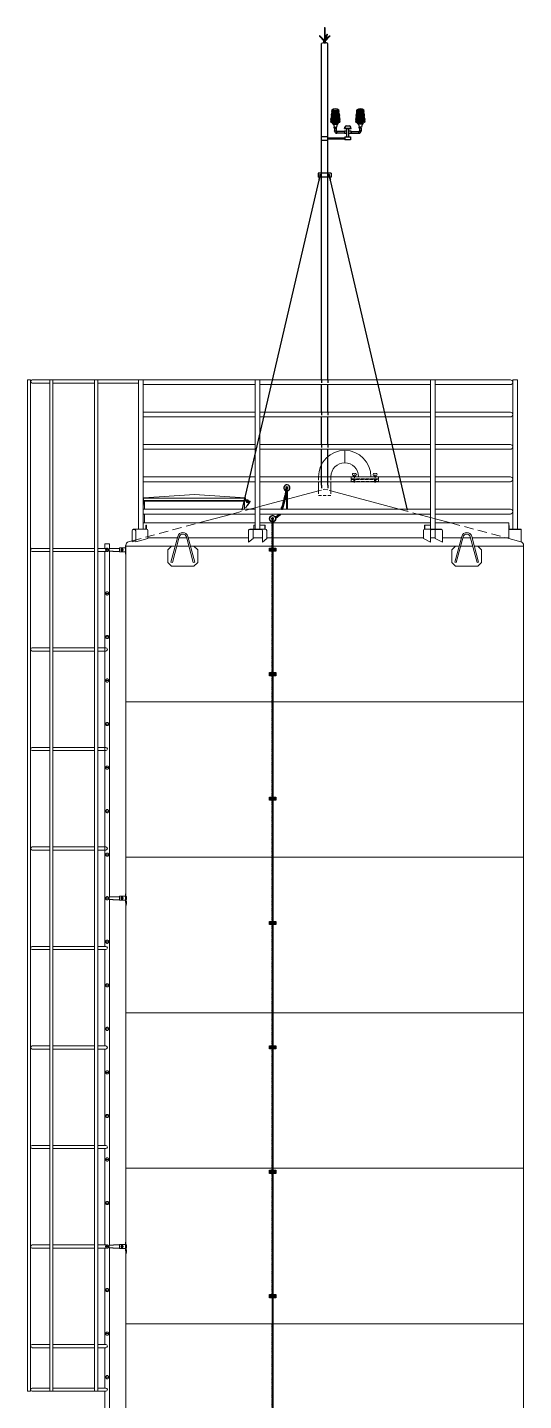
# Model space of a CAD drawing. Header units: millimetres. Extents: x 100 to 940, y 100 to 694.
# Drawn here: x 588.5 to 668.3, y 215.6 to 436.3 of the extents above; entities that cross this region are included whole.
import ezdxf

# ---------------------------------------------------------------- set-up
doc = ezdxf.new("R2010")
doc.units = ezdxf.units.MM
for name, pattern in [('DASHDOT', [25.4, 12.7, -6.35, 0, -6.35]), ('DASHED', [0.75, 0.5, -0.25]), ('HIDDEN', [9.525, 6.35, -3.175])]:
    doc.linetypes.add(name, pattern=pattern)
doc.layers.add('15', color=1, linetype='Continuous')
doc.layers.add('25', color=2, linetype='Continuous')
for name, color, linetype, lineweight in [('EIXO', 10, 'DASHDOT', 5), ('EQUIP', 200, 'Continuous', 15), ('LINPROJ', 10, 'HIDDEN', 13), ('Parafuso', 200, 'Continuous', 13), ('PEÇAS', 150, 'Continuous', 15)]:
    doc.layers.add(name, color=color, linetype=linetype, lineweight=lineweight)
pattern_1 = [(45, (324.697795, -211.97965), (-0.0168379802, 0.0168379802), []), (45, (324.70902, -211.97965), (-0.0168379802, 0.0168379802), [])]

msp = doc.modelspace()

# ---------------------------------------------------------------- hatches: boundary and pattern name
h = msp.add_hatch()
h.set_pattern_fill('ANSI32', color=0, scale=0.0025)
h.set_pattern_definition(pattern_1)
h.paths.add_polyline_path([(630.3, 362.21, 1.067263), (630.08, 362.33), (630.02, 361.52), (629.92, 361.08), (629.82, 360.72), (629.73, 360.35), (629.93, 360.41), (630.03, 360.79), (630.13, 361.25)])
h = msp.add_hatch()
h.set_pattern_fill('ANSI32', color=0, scale=0.0025)
h.set_pattern_definition(pattern_1)
h.paths.add_polyline_path([(629.82, 359.98), (629.92, 360.38), (629.93, 360.41), (629.73, 360.35), (629.7, 360.25), (629.56, 359.61), (629.39, 359.16), (629.29, 358.88), (629.5, 358.88), (629.63, 359.33)])
h = msp.add_hatch(color=2)
h.dxf.hatch_style = 1
h.paths.add_polyline_path([(630.28, 360.59), (630.18, 360.62), (630.18, 358.88), (630.28, 358.88)])
h.paths.add_polyline_path([(630.23, 361.83), (630.18, 361.54), (630.18, 360.62), (630.28, 360.59), (630.28, 361.83)])
h = msp.add_hatch()
h.set_pattern_fill('ANSI32', color=0, scale=0.0025)
h.set_pattern_definition(pattern_1)
h.paths.add_polyline_path([(629.1, 357.96), (629.18, 358.12), (628.9, 358.12), (628.72, 357.84), (628.59, 357.74), (628.44, 357.68), (628.33, 357.66, -0.086687), (628.41, 357.5), (628.7, 357.59)])
h = msp.add_hatch()
h.set_pattern_fill('ANSI32', color=0, scale=0.0025)
h.set_pattern_definition(pattern_1)
h.paths.add_polyline_path([(627.99, 357.36), (628, 357.39), (628.01, 357.4), (628.06, 357.43, 0.157823), (628, 357.49), (627.93, 357.45), (627.88, 357.41), (627.87, 357.39), (627.87, 357.36), (627.87, 356.86, 0.059106), (627.99, 356.86)])
h = msp.add_hatch()
h.set_pattern_fill('ANSI32', color=0, scale=0.0025)
h.set_pattern_definition(pattern_1)
h.paths.add_polyline_path([(627.99, 356.86, -0.058929), (627.87, 356.86), (627.87, 354.28), (627.99, 354.28)])
h = msp.add_hatch()
h.set_pattern_fill('ANSI32', color=0, scale=0.0025)
h.set_pattern_definition(pattern_1)
h.paths.add_polyline_path([(627.87, 354.28), (627.87, 352.95), (627.99, 352.95), (627.99, 354.28)])
h = msp.add_hatch()
h.set_pattern_fill('ANSI32', color=0, scale=0.0025)
h.set_pattern_definition(pattern_1)
h.paths.add_polyline_path([(627.99, 352.95), (627.87, 352.95), (627.87, 352.62), (627.99, 352.62)])
h = msp.add_hatch()
h.set_pattern_fill('ANSI32', color=0, scale=0.0025)
h.set_pattern_definition(pattern_1)
h.paths.add_polyline_path([(627.99, 352.12), (627.87, 352.12), (627.87, 332.62), (627.99, 332.62)])
h = msp.add_hatch()
h.set_pattern_fill('ANSI32', color=0, scale=0.0025)
h.set_pattern_definition(pattern_1)
h.paths.add_polyline_path([(627.99, 332.12), (627.87, 332.12), (627.87, 327.95), (627.99, 327.95)])
h = msp.add_hatch()
h.set_pattern_fill('ANSI32', color=0, scale=0.0025)
h.set_pattern_definition(pattern_1)
h.paths.add_polyline_path([(627.99, 327.95), (627.87, 327.95), (627.87, 312.62), (627.99, 312.62)])
h = msp.add_hatch()
h.set_pattern_fill('ANSI32', color=0, scale=0.0025)
h.set_pattern_definition(pattern_1)
h.paths.add_polyline_path([(627.99, 312.12), (627.87, 312.12), (627.87, 302.95), (627.99, 302.95)])
h.paths.add_polyline_path([(627.99, 302.95), (627.87, 302.95), (627.87, 292.62), (627.99, 292.62)])
h = msp.add_hatch()
h.set_pattern_fill('ANSI32', color=0, scale=0.0025)
h.set_pattern_definition(pattern_1)
h.paths.add_polyline_path([(627.99, 292.12), (627.87, 292.12), (627.87, 277.95), (627.99, 277.95)])
h = msp.add_hatch()
h.set_pattern_fill('ANSI32', color=0, scale=0.0025)
h.set_pattern_definition(pattern_1)
h.paths.add_polyline_path([(627.99, 277.95), (627.87, 277.95), (627.87, 272.62), (627.99, 272.62)])
h = msp.add_hatch()
h.set_pattern_fill('ANSI32', color=0, scale=0.0025)
h.set_pattern_definition(pattern_1)
h.paths.add_polyline_path([(627.99, 272.12), (627.87, 272.12), (627.87, 252.95), (627.99, 252.95)])
h = msp.add_hatch()
h.set_pattern_fill('ANSI32', color=0, scale=0.0025)
h.set_pattern_definition(pattern_1)
h.paths.add_polyline_path([(627.99, 252.95), (627.87, 252.95), (627.87, 252.62), (627.99, 252.62)])
h = msp.add_hatch()
h.set_pattern_fill('ANSI32', color=0, scale=0.0025)
h.set_pattern_definition(pattern_1)
h.paths.add_polyline_path([(627.99, 252.12), (627.87, 252.12), (627.87, 232.62), (627.99, 232.62)])
h = msp.add_hatch()
h.set_pattern_fill('ANSI32', color=0, scale=0.0025)
h.set_pattern_definition(pattern_1)
h.paths.add_polyline_path([(627.99, 227.95), (627.87, 227.95), (627.87, 212.62), (627.99, 212.62)])

# ---------------------------------------------------------------- linework, layer by layer
at = {"color": 2}
for p, q in [((635.81, 379.69), (635.81, 433.75)), ((636.83, 379.69), (636.83, 433.75)), ((635.29, 412.94), (635.29, 412.29)), ((636.83, 412.94), (636.83, 413.04)), ((637.34, 412.94), (637.34, 412.29)), ((623.06, 358.76), (635.59, 412.51)), ((635.81, 374.48), (635.81, 378.92)), ((636.83, 374.48), (636.83, 378.92)), ((635.81, 369.28), (635.81, 373.72)), ((636.83, 369.28), (636.83, 373.72)), ((635.81, 362.75), (635.81, 368.52)), ((636.83, 362.75), (636.83, 368.52)), ((630.08, 362.33), (630.02, 361.52)), ((630.3, 362.21), (630.13, 361.25)), ((629.7, 360.25), (629.56, 359.61)), ((629.82, 359.98), (629.63, 359.33)), ((629.82, 360.72), (629.7, 360.25)), ((629.92, 361.08), (629.82, 360.72)), ((629.92, 360.38), (629.82, 359.98)), ((630.02, 361.52), (629.92, 361.08)), ((630.03, 360.79), (629.92, 360.38)), ((630.13, 361.25), (630.03, 360.79)), ((630.18, 361.54), (630.18, 358.88)), ((630.23, 361.83), (630.28, 361.83)), ((630.28, 361.83), (630.28, 358.88)), ((628.44, 357.68), (628.33, 357.66)), ((628.59, 357.74), (628.44, 357.68)), ((628.72, 357.84), (628.59, 357.74)), ((629.1, 357.96), (628.7, 357.59)), ((628.9, 358.12), (628.72, 357.84)), ((629.18, 358.12), (629.1, 357.96)), ((629.39, 359.16), (629.29, 358.88)), ((629.56, 359.61), (629.39, 359.16)), ((629.63, 359.33), (629.5, 358.88)), ((627.87, 357.39), (627.88, 357.41)), ((627.87, 357.36), (627.87, 357.39)), ((627.87, 357.36), (627.87, 352.62)), ((627.88, 357.41), (627.93, 357.45)), ((627.93, 357.45), (628, 357.49)), ((627.94, 356.86), (627.99, 356.86)), ((627.99, 357.36), (628, 357.39)), ((627.99, 357.36), (627.99, 352.62)), ((627.99, 356.86), (627.99, 353.61)), ((628, 357.39), (628.01, 357.4)), ((628.01, 357.4), (628.06, 357.43)), ((628.7, 357.59), (628.41, 357.5)), ((627.94, 352.42), (627.44, 352.42)), ((627.44, 352.42), (628.44, 352.42)), ((627.94, 352.32), (627.44, 352.32)), ((627.44, 352.32), (628.44, 352.32)), ((627.87, 352.12), (627.87, 332.62)), ((627.99, 352.12), (627.99, 332.62)), ((627.94, 332.42), (627.44, 332.42)), ((627.44, 332.42), (628.44, 332.42)), ((627.94, 332.32), (627.44, 332.32)), ((627.44, 332.32), (628.44, 332.32)), ((627.87, 332.12), (627.87, 312.62)), ((627.99, 332.12), (627.99, 312.62)), ((627.94, 312.42), (627.44, 312.42)), ((627.44, 312.42), (628.44, 312.42)), ((627.94, 312.32), (627.44, 312.32)), ((627.44, 312.32), (628.44, 312.32)), ((627.87, 312.12), (627.87, 292.62)), ((627.99, 312.12), (627.99, 292.62)), ((627.94, 292.42), (627.44, 292.42)), ((627.44, 292.42), (628.44, 292.42)), ((627.94, 292.32), (627.44, 292.32)), ((627.44, 292.32), (628.44, 292.32)), ((627.87, 292.12), (627.87, 272.62)), ((627.99, 292.12), (627.99, 272.62)), ((627.94, 272.42), (627.44, 272.42)), ((627.44, 272.42), (628.44, 272.42)), ((627.94, 272.32), (627.44, 272.32)), ((627.44, 272.32), (628.44, 272.32)), ((627.87, 272.12), (627.87, 252.62)), ((627.99, 272.12), (627.99, 252.62)), ((627.94, 252.42), (627.44, 252.42)), ((627.44, 252.42), (628.44, 252.42)), ((627.94, 252.32), (627.44, 252.32)), ((627.44, 252.32), (628.44, 252.32)), ((627.87, 252.12), (627.87, 232.62)), ((627.99, 252.12), (627.99, 232.62)), ((627.94, 232.42), (627.44, 232.42)), ((627.44, 232.42), (628.44, 232.42)), ((627.94, 232.32), (627.44, 232.32)), ((627.44, 232.32), (628.44, 232.32)), ((627.87, 232.12), (627.87, 212.62)), ((627.99, 232.12), (627.99, 212.62))]:
    msp.add_line(p, q, dxfattribs=at)
at = {"color": 2, "ltscale": 0.05}
for p, q in [((635.81, 412.94), (635.29, 412.94)), ((636.83, 412.94), (635.81, 412.94)), ((637.34, 412.94), (636.83, 412.94)), ((635.81, 412.29), (635.29, 412.29)), ((636.83, 412.29), (635.81, 412.29)), ((637.34, 412.29), (636.83, 412.29))]:
    msp.add_line(p, q, dxfattribs=at)
at = {"color": 1}
for p, q in [((635.59, 412.72), (635.53, 412.65)), ((635.53, 412.57), (635.53, 412.65)), ((635.53, 412.57), (635.59, 412.51)), ((635.59, 412.72), (635.68, 412.72)), ((635.59, 412.51), (635.68, 412.51)), ((635.68, 412.72), (635.74, 412.65)), ((635.74, 412.57), (635.68, 412.51)), ((635.74, 412.57), (635.74, 412.65)), ((636.96, 412.72), (636.9, 412.65)), ((636.9, 412.57), (636.9, 412.65)), ((636.9, 412.57), (636.96, 412.51)), ((636.96, 412.72), (637.04, 412.72)), ((636.96, 412.51), (637.04, 412.51)), ((637.04, 412.72), (637.1, 412.65)), ((637.1, 412.57), (637.04, 412.51)), ((637.1, 412.57), (637.1, 412.65)), ((627.44, 352.53), (628.44, 352.53)), ((627.44, 352.42), (628.44, 352.42)), ((627.44, 352.32), (628.44, 352.32)), ((627.44, 352.22), (628.44, 352.22)), ((627.44, 332.53), (628.44, 332.53)), ((627.44, 332.42), (628.44, 332.42)), ((627.44, 332.32), (628.44, 332.32)), ((627.44, 332.22), (628.44, 332.22)), ((627.44, 312.53), (628.44, 312.53)), ((627.44, 312.42), (628.44, 312.42)), ((627.44, 312.32), (628.44, 312.32)), ((627.44, 312.22), (628.44, 312.22)), ((627.44, 292.53), (628.44, 292.53)), ((627.44, 292.42), (628.44, 292.42)), ((627.44, 292.32), (628.44, 292.32)), ((627.44, 292.22), (628.44, 292.22)), ((627.44, 272.53), (628.44, 272.53)), ((627.44, 272.42), (628.44, 272.42)), ((627.44, 272.32), (628.44, 272.32)), ((627.44, 272.22), (628.44, 272.22)), ((627.44, 252.53), (628.44, 252.53)), ((627.44, 252.42), (628.44, 252.42)), ((627.44, 252.32), (628.44, 252.32)), ((627.44, 252.22), (628.44, 252.22)), ((627.44, 232.53), (628.44, 232.53)), ((627.44, 232.42), (628.44, 232.42)), ((627.44, 232.32), (628.44, 232.32)), ((627.44, 232.22), (628.44, 232.22))]:
    msp.add_line(p, q, dxfattribs=at)
at = {"color": 1, "linetype": 'DASHED'}
for p, q in [((635.81, 379.7), (635.81, 378.94)), ((636.83, 379.7), (636.83, 378.94)), ((635.81, 374.5), (635.81, 373.74)), ((636.83, 374.5), (636.83, 373.74)), ((635.81, 369.3), (635.81, 368.54)), ((636.83, 369.3), (636.83, 368.54)), ((635.81, 362.75), (635.81, 361.99)), ((636.83, 362.75), (636.83, 361.99))]:
    msp.add_line(p, q, dxfattribs=at)
at = {"color": 2}
for points in [[(627.44, 352.12), (627.44, 352.62), (628.44, 352.62), (628.44, 352.12)], [(627.44, 332.12), (627.44, 332.62), (628.44, 332.62), (628.44, 332.12)], [(627.44, 312.12), (627.44, 312.62), (628.44, 312.62), (628.44, 312.12)], [(627.44, 292.12), (627.44, 292.62), (628.44, 292.62), (628.44, 292.12)], [(627.44, 272.12), (627.44, 272.62), (628.44, 272.62), (628.44, 272.12)], [(627.44, 252.12), (627.44, 252.62), (628.44, 252.62), (628.44, 252.12)], [(627.44, 232.12), (627.44, 232.62), (628.44, 232.62), (628.44, 232.12)]]:
    msp.add_lwpolyline(points, close=True, dxfattribs=at)
at = {"color": 1}
msp.add_circle((635.63, 412.61), 0.0418, dxfattribs=at)
at = {"color": 2}
msp.add_circle((627.93, 357.36), 0.5, dxfattribs=at)
for centre, radius, start, end in [((636.32, 432.78), 1.1, 62.2844, 117.7156), ((630.23, 362.33), 0.5, 276.7248, 248.3208), ((630.23, 362.33), 0.15, 292.9752, 180), ((630.19, 362.27), 0.128, 327.7775, 155.2318), ((627.93, 357.36), 0.5, 276.7248, 248.3208), ((627.93, 357.36), 0.15, 292.9752, 180), ((627.93, 357.36), 0.15, 293.1205, 246.8795)]:
    msp.add_arc(centre, radius, start, end, dxfattribs=at)
at = {"layer": '15'}
for p, q in [((636.19, 433.9), (636.44, 433.9)), ((636.19, 433.89), (636.2, 433.9)), ((636.19, 433.9), (636.2, 433.9)), ((636.19, 433.89), (636.2, 433.88)), ((636.19, 433.87), (636.2, 433.88)), ((636.2, 433.9), (636.43, 433.9)), ((636.2, 433.88), (636.43, 433.88)), ((636.44, 433.9), (636.43, 433.9)), ((636.44, 433.89), (636.43, 433.9)), ((636.44, 433.89), (636.43, 433.88)), ((636.44, 433.87), (636.43, 433.88)), ((638.73, 422.08), (637.34, 422.08)), ((638.73, 421.87), (637.34, 421.87)), ((637.38, 421.76), (638.69, 421.76)), ((638.65, 422.74), (637.41, 422.74)), ((638.65, 422.52), (637.41, 422.52)), ((637.45, 422.41), (638.62, 422.41)), ((637.45, 422.19), (638.62, 422.19)), ((637.45, 421.98), (638.62, 421.98)), ((637.52, 423.07), (638.54, 423.07)), ((637.52, 422.85), (638.54, 422.85)), ((637.52, 422.63), (638.54, 422.63)), ((641.35, 422.09), (642.73, 422.09)), ((641.35, 421.87), (642.73, 421.87)), ((642.7, 421.76), (641.38, 421.76)), ((641.42, 422.74), (642.66, 422.74)), ((641.42, 422.52), (642.66, 422.52)), ((642.62, 422.42), (641.45, 422.41)), ((642.62, 422.2), (641.45, 422.2)), ((642.62, 421.98), (641.45, 421.98)), ((642.55, 423.07), (641.53, 423.07)), ((642.55, 422.85), (641.53, 422.85)), ((642.55, 422.63), (641.53, 422.63)), ((638.8, 421.43), (637.27, 421.43)), ((638.8, 421.21), (637.27, 421.21)), ((637.38, 421.54), (638.69, 421.54)), ((637.38, 421.32), (638.69, 421.32)), ((641.27, 421.43), (642.8, 421.43)), ((641.27, 421.21), (642.8, 421.21)), ((642.7, 421.54), (641.38, 421.54)), ((642.7, 421.32), (641.38, 421.32))]:
    msp.add_line(p, q, dxfattribs=at)
at = {"layer": '15', "color": 1}
for p, q in [((635.81, 418.8), (636.83, 418.8)), ((635.81, 418.23), (636.83, 418.23)), ((636.83, 418.58), (639.57, 418.59)), ((636.83, 418.42), (639.57, 418.42)), ((639.57, 418.75), (639.73, 418.75)), ((639.74, 418.26), (639.57, 418.26)), ((639.71, 418.75), (640.01, 418.75)), ((640.01, 418.26), (639.71, 418.26)), ((639.78, 418.75), (640.1, 418.75)), ((640.01, 418.75), (640.34, 418.75)), ((640.34, 418.26), (640.01, 418.26)), ((640.34, 418.75), (640.47, 418.75)), ((640.47, 418.26), (640.34, 418.26))]:
    msp.add_line(p, q, dxfattribs=at)
at = {"layer": '15'}
for centre, radius, start, end in [((637.38, 421.65), 0.109, 90.017, 270.017), ((637.45, 422.3), 0.109, 90.017, 270.017), ((637.45, 422.08), 0.109, 90.017, 270.017), ((637.45, 421.87), 0.109, 90.017, 270.017), ((637.52, 422.96), 0.109, 90.017, 270.017), ((637.52, 422.74), 0.109, 90.017, 270.017), ((637.52, 422.52), 0.109, 90.017, 270.017), ((638.03, 422.34), 0.908, 50.2806, 129.3565), ((638.54, 422.96), 0.109, 270.017, 90.017), ((638.54, 422.74), 0.109, 270.017, 90.017), ((638.54, 422.52), 0.109, 270.017, 90.017), ((638.62, 422.3), 0.109, 270.017, 90.017), ((638.62, 422.08), 0.109, 270.017, 90.017), ((638.62, 421.87), 0.109, 270.017, 90.017), ((638.69, 421.65), 0.109, 270.017, 90.017), ((641.38, 421.65), 0.109, 90.017, 270.017), ((641.45, 422.31), 0.109, 90.017, 270.017), ((641.45, 422.09), 0.109, 90.017, 270.017), ((641.45, 421.87), 0.109, 90.017, 270.017), ((641.53, 422.96), 0.109, 90.017, 270.017), ((641.53, 422.74), 0.109, 90.017, 270.017), ((641.53, 422.52), 0.109, 90.017, 270.017), ((642.04, 422.35), 0.909, 50.6776, 129.7534), ((642.55, 422.96), 0.109, 270.017, 90.017), ((642.55, 422.74), 0.109, 270.017, 90.017), ((642.55, 422.52), 0.109, 270.017, 90.017), ((642.62, 422.31), 0.109, 270.017, 90.017), ((642.62, 422.09), 0.109, 270.017, 90.017), ((642.62, 421.87), 0.109, 270.017, 90.017), ((642.7, 421.65), 0.109, 270.017, 90.017), ((637.38, 421.43), 0.109, 90.017, 270.017), ((637.38, 421.21), 0.109, 90.017, 270.017), ((638.69, 421.43), 0.109, 270.017, 90.017), ((638.69, 421.21), 0.109, 270.017, 90.017), ((641.38, 421.43), 0.109, 90.017, 270.017), ((641.38, 421.21), 0.109, 90.017, 270.017), ((642.7, 421.43), 0.109, 270.017, 90.017), ((642.7, 421.21), 0.109, 270.017, 90.017)]:
    msp.add_arc(centre, radius, start, end, dxfattribs=at)
at = {"layer": '25'}
for p, q in [((635.47, 434.93), (636.2, 434.2)), ((636.26, 434.26), (635.53, 434.99)), ((636.28, 436.29), (636.28, 434.47)), ((636.36, 436.29), (636.36, 434.47)), ((636.38, 434.26), (637.11, 434.99)), ((636.4, 434.4), (636.65, 435.23)), ((637.17, 434.93), (636.44, 434.2)), ((636.74, 435.21), (636.49, 434.37)), ((636.2, 434.2), (636.18, 434.17)), ((636.18, 433.93), (636.18, 434.17)), ((636.18, 433.93), (636.19, 433.9)), ((636.23, 434.47), (636.4, 434.47)), ((636.23, 434.29), (636.23, 434.47)), ((636.23, 434.29), (636.4, 434.29)), ((636.32, 434.12), (636.26, 434.09)), ((636.26, 434.09), (636.26, 434.03)), ((636.26, 434.03), (636.32, 434)), ((636.37, 434.09), (636.32, 434.12)), ((636.32, 434), (636.37, 434.03)), ((636.37, 434.03), (636.37, 434.09)), ((636.4, 434.29), (636.4, 434.47)), ((636.44, 434.2), (636.45, 434.17)), ((636.45, 433.93), (636.44, 433.9)), ((636.45, 433.93), (636.45, 434.17)), ((637.31, 421.1), (638.76, 421.1)), ((637.53, 421), (637.63, 421.1)), ((637.63, 420.8), (637.53, 421)), ((637.53, 421), (638.54, 421)), ((637.63, 420.8), (638.44, 420.8)), ((637.73, 420.8), (637.84, 420.3)), ((637.84, 420.3), (638.23, 420.3)), ((637.86, 420.13), (637.86, 420.3)), ((637.86, 420.13), (638.21, 420.13)), ((637.86, 419.73), (638.21, 419.73)), ((637.86, 419.73), (637.86, 419.69)), ((638.21, 419.69), (637.86, 419.69)), ((637.9, 420.13), (637.9, 419.73)), ((637.9, 419.69), (637.9, 419.67)), ((638.17, 420.13), (638.17, 419.73)), ((638.17, 419.67), (638.17, 419.69)), ((638.21, 420.13), (638.21, 420.3)), ((638.21, 419.73), (638.21, 419.69)), ((638.34, 420.8), (638.23, 420.3)), ((638.23, 419.61), (638.25, 419.61)), ((638.29, 419.65), (638.25, 419.65)), ((638.25, 419.31), (638.25, 419.65)), ((638.29, 419.65), (638.29, 419.31)), ((639.49, 419.61), (638.29, 419.61)), ((638.54, 421), (638.44, 421.1)), ((638.44, 420.8), (638.54, 421)), ((639.49, 419.65), (639.49, 419.31)), ((639.53, 419.65), (639.49, 419.65)), ((639.53, 420.08), (639.53, 420.14)), ((639.53, 420.14), (640.56, 420.14)), ((639.53, 420.08), (640.56, 420.08)), ((639.88, 419.69), (639.53, 419.69)), ((639.53, 419.69), (639.53, 419.27)), ((639.58, 420.14), (639.58, 420.32)), ((639.78, 420.52), (640.3, 420.52)), ((639.88, 418.75), (639.88, 420.08)), ((640.2, 418.75), (640.2, 420.08)), ((640.54, 419.69), (640.2, 419.69)), ((640.5, 420.14), (640.5, 420.32)), ((640.54, 419.69), (640.54, 419.27)), ((640.58, 419.65), (640.54, 419.65)), ((640.56, 420.08), (640.56, 420.14)), ((640.58, 419.65), (640.58, 419.31)), ((640.58, 419.61), (641.79, 419.61)), ((642.77, 421.1), (641.31, 421.1)), ((641.54, 421), (641.64, 421.1)), ((642.54, 421), (641.54, 421)), ((641.64, 420.8), (641.54, 421)), ((642.44, 420.8), (641.64, 420.8)), ((641.74, 420.8), (641.85, 420.3)), ((641.79, 419.65), (641.79, 419.31)), ((641.79, 419.65), (641.83, 419.65)), ((641.83, 419.31), (641.83, 419.65)), ((641.85, 419.61), (641.83, 419.61)), ((642.23, 420.3), (641.85, 420.3)), ((641.87, 420.14), (641.87, 420.3)), ((642.21, 420.14), (641.87, 420.14)), ((641.87, 419.73), (641.87, 419.69)), ((642.21, 419.73), (641.87, 419.73)), ((641.87, 419.69), (642.21, 419.69)), ((641.91, 420.14), (641.91, 419.73)), ((641.91, 419.67), (641.91, 419.69)), ((642.17, 420.14), (642.17, 419.73)), ((642.17, 419.69), (642.17, 419.67)), ((642.21, 420.14), (642.21, 420.3)), ((642.21, 419.73), (642.21, 419.69)), ((642.34, 420.8), (642.23, 420.3)), ((642.54, 421), (642.44, 421.1)), ((642.44, 420.8), (642.54, 421)), ((636.83, 418.23), (636.83, 418.8)), ((638.23, 419.35), (638.25, 419.35)), ((638.29, 419.31), (638.25, 419.31)), ((639.49, 419.35), (638.29, 419.35)), ((639.53, 419.31), (639.49, 419.31)), ((639.88, 419.27), (639.53, 419.27)), ((639.57, 418.75), (639.57, 418.26)), ((640.54, 419.27), (640.2, 419.27)), ((640.47, 418.75), (640.47, 418.26)), ((640.58, 419.31), (640.54, 419.31)), ((640.58, 419.35), (641.79, 419.35)), ((641.79, 419.31), (641.83, 419.31)), ((641.85, 419.35), (641.83, 419.35)), ((635.36, 411.87), (635.54, 411.92)), ((635.42, 411.75), (635.36, 411.87)), ((635.41, 412.09), (635.59, 412.16)), ((635.54, 411.92), (635.41, 412.09)), ((635.47, 412.33), (635.65, 412.4)), ((635.59, 412.16), (635.47, 412.33)), ((635.65, 412.4), (635.59, 412.51)), ((636.99, 412.4), (637.05, 412.52)), ((637.17, 412.34), (636.99, 412.4)), ((637.04, 412.51), (649.57, 358.75)), ((637.05, 412.16), (637.17, 412.34)), ((637.23, 412.09), (637.05, 412.16)), ((637.1, 411.93), (637.23, 412.09)), ((637.28, 411.88), (637.1, 411.93)), ((637.22, 411.75), (637.28, 411.88))]:
    msp.add_line(p, q, dxfattribs=at)
for points in [[(635.47, 434.93), (635.53, 434.99), (635.46, 434.99)], [(636.36, 436.29), (636.28, 436.29), (636.32, 436.34)], [(636.74, 435.21), (636.65, 435.23), (636.71, 435.27)], [(637.17, 434.93), (637.11, 434.99), (637.17, 434.99)]]:
    msp.add_lwpolyline(points, close=True, dxfattribs=at)
for centre, radius, start, end in [((636.32, 433.94), 0.266, 59.0977, 120.9023), ((636.2, 433.94), 0.021, 192.6347, 251.9765), ((636.29, 434.2), 0.294, 251.9765, 266.4875), ((636.21, 434.25), 0.0509, 255.3025, 14.6804), ((636.42, 434.25), 0.0509, 165.3196, 284.6975), ((636.35, 434.2), 0.294, 273.5125, 288.0235), ((636.43, 433.94), 0.021, 288.0235, 347.3653), ((638.23, 419.67), 0.322, 180.017, 270.017), ((638.23, 419.67), 0.0604, 180.017, 270.017), ((639.78, 420.32), 0.201, 90.017, 180.017), ((640.3, 420.32), 0.201, 0.017, 90.017), ((641.85, 419.67), 0.0604, 270.017, 0.017), ((641.85, 419.67), 0.322, 270.017, 0.017)]:
    msp.add_arc(centre, radius, start, end, dxfattribs=at)
at = {"layer": 'EIXO', "linetype": 'DASHED'}
for p, q in [((641.1, 363.18), (641.1, 364.29)), ((644.42, 363.18), (644.42, 364.29))]:
    msp.add_line(p, q, dxfattribs=at)
at = {"layer": 'EIXO', "ltscale": 4}
for p, q in [((600.99, 352.35), (601.65, 352.35)), ((600.99, 345.35), (601.65, 345.35)), ((600.99, 338.35), (601.65, 338.35)), ((600.99, 331.35), (601.65, 331.35)), ((600.99, 324.35), (601.65, 324.35)), ((600.99, 317.35), (601.65, 317.35)), ((600.99, 310.35), (601.65, 310.35)), ((600.99, 303.35), (601.65, 303.35)), ((600.99, 296.35), (601.65, 296.35)), ((600.99, 289.35), (601.65, 289.35)), ((600.99, 282.35), (601.65, 282.35)), ((600.99, 275.35), (601.65, 275.35)), ((600.99, 268.35), (601.65, 268.35)), ((600.99, 261.35), (601.65, 261.35)), ((600.99, 254.35), (601.65, 254.35)), ((600.99, 247.35), (601.65, 247.35)), ((600.99, 240.35), (601.65, 240.35)), ((600.99, 233.35), (601.65, 233.35)), ((600.99, 226.35), (601.65, 226.35)), ((600.99, 219.35), (601.65, 219.35))]:
    msp.add_line(p, q, dxfattribs=at)
at = {"layer": 'EQUIP'}
for p, q in [((588.48, 379.69), (588.48, 352.35)), ((588.48, 379.69), (588.99, 379.69)), ((588.99, 379.69), (588.99, 352.35)), ((589.24, 379.69), (606.36, 379.69)), ((589.24, 379.18), (592.09, 379.18)), ((592.09, 379.69), (592.09, 352.35)), ((592.59, 379.69), (592.59, 352.35)), ((592.59, 379.18), (599.29, 379.18)), ((599.29, 379.69), (599.29, 352.35)), ((599.8, 379.69), (599.8, 352.35)), ((599.8, 379.18), (606.36, 379.18)), ((606.36, 379.69), (606.36, 355.71)), ((666.19, 379.69), (606.36, 379.69)), ((607.12, 379.68), (607.12, 355.71)), ((625.13, 378.92), (607.12, 378.92)), ((625.13, 379.68), (625.13, 355.71)), ((625.89, 379.68), (625.89, 355.71)), ((653.36, 378.92), (625.89, 378.92)), ((653.36, 379.68), (653.36, 355.71)), ((654.12, 379.68), (654.12, 355.71)), ((666.19, 378.92), (654.12, 378.92)), ((666.19, 378.92), (661.69, 378.92)), ((666.57, 355.69), (666.57, 379.68)), ((666.57, 379.68), (667.33, 379.68)), ((667.33, 355.69), (667.33, 379.68)), ((625.13, 374.48), (607.12, 374.48)), ((625.13, 373.72), (607.12, 373.72)), ((653.36, 374.48), (625.89, 374.48)), ((653.36, 373.72), (625.89, 373.72)), ((666.19, 374.49), (654.12, 374.49)), ((666.19, 373.72), (654.12, 373.72)), ((666.19, 374.49), (661.69, 374.49)), ((666.19, 373.72), (661.69, 373.72)), ((625.13, 369.28), (607.12, 369.28)), ((653.36, 369.28), (625.89, 369.28)), ((666.19, 369.29), (654.12, 369.29)), ((666.19, 369.29), (661.69, 369.29)), ((625.13, 368.52), (607.12, 368.52)), ((653.36, 368.52), (625.89, 368.52)), ((639.54, 368.34), (639.54, 366.34)), ((666.19, 368.52), (654.12, 368.52)), ((666.19, 368.52), (661.69, 368.52)), ((625.13, 364.08), (607.12, 364.08)), ((625.13, 363.32), (607.12, 363.32)), ((653.36, 364.08), (625.89, 364.08)), ((653.36, 363.32), (625.89, 363.32)), ((635.32, 364.12), (635.32, 364.08)), ((635.32, 363.32), (635.32, 361.85)), ((637.32, 364.12), (637.32, 364.08)), ((637.32, 363.32), (637.32, 361.85)), ((643.76, 364.12), (641.76, 364.12)), ((666.19, 364.09), (654.12, 364.09)), ((666.19, 363.32), (654.12, 363.32)), ((666.19, 364.09), (661.69, 364.09)), ((666.19, 363.32), (661.69, 363.32)), ((607.12, 360.68), (607.16, 360.68)), ((623.56, 360.68), (607.16, 360.68)), ((607.16, 360.68), (607.16, 360.27)), ((623.56, 360.27), (607.16, 360.27)), ((607.16, 359.88), (607.16, 360.27)), ((607.16, 360.18), (607.32, 360.18)), ((615.36, 361.27), (607.21, 360.74)), ((607.28, 360.27), (607.28, 360.2)), ((607.32, 360.2), (607.28, 360.2)), ((623.44, 360.2), (607.32, 360.2)), ((607.32, 360.2), (607.32, 358.88)), ((623.5, 360.74), (615.36, 361.27)), ((623.4, 360.2), (623.4, 358.88)), ((623.4, 360.2), (623.44, 360.2)), ((623.44, 360.27), (623.44, 360.2)), ((623.52, 360.22), (623.52, 360.27)), ((623.52, 360.26), (623.86, 360.26)), ((623.52, 360.22), (623.86, 360.22)), ((623.56, 360.68), (623.56, 360.26)), ((623.77, 360.18), (623.74, 360.21)), ((625.89, 359.33), (635.32, 361.85)), ((637.32, 361.85), (648.32, 358.9)), ((607.12, 359.58), (607.32, 359.58)), ((625.13, 358.88), (607.12, 358.88)), ((625.13, 358.12), (607.12, 358.12)), ((607.32, 358.12), (607.32, 356.68)), ((616.02, 356.68), (621.4, 358.12)), ((624.24, 358.88), (625.13, 359.12)), ((653.36, 358.88), (625.89, 358.88)), ((653.36, 358.12), (625.89, 358.12)), ((648.32, 358.12), (643.82, 358.12)), ((651.24, 358.12), (653.36, 357.55)), ((666.19, 358.89), (654.12, 358.89)), ((666.19, 358.12), (654.12, 358.12)), ((666.19, 358.89), (661.69, 358.89)), ((666.19, 358.12), (661.69, 358.12)), ((605.33, 355.45), (605.33, 353.64)), ((607.66, 355.71), (605.55, 355.71)), ((605.55, 355.71), (605.55, 355.67)), ((607.66, 355.67), (605.55, 355.67)), ((605.7, 355.61), (605.55, 355.61)), ((605.7, 355.71), (605.7, 355.67)), ((605.91, 355.45), (605.91, 353.64)), ((625.13, 356.68), (607.12, 356.68)), ((607.66, 356.31), (607.51, 356.31)), ((607.51, 356.31), (607.51, 355.71)), ((607.64, 356.31), (607.64, 355.71)), ((607.66, 356.31), (607.66, 355.71)), ((607.66, 355.71), (607.66, 355.67)), ((607.86, 355.47), (607.86, 354.18)), ((624.03, 355.41), (624.03, 353.62)), ((624.06, 355.41), (624.06, 353.62)), ((624.26, 355.71), (626.72, 355.71)), ((624.26, 355.67), (624.26, 355.71)), ((624.26, 355.67), (626.78, 355.67)), ((624.26, 355.61), (626.09, 355.61)), ((624.79, 354.18), (624.79, 355.61)), ((625.13, 356.31), (624.9, 356.31)), ((624.9, 356.31), (624.9, 355.71)), ((627.87, 356.68), (625.89, 356.68)), ((626.72, 356.31), (625.89, 356.31)), ((626.09, 355.67), (626.09, 355.71)), ((626.29, 355.41), (626.29, 353.62)), ((626.32, 355.41), (626.32, 353.62)), ((626.69, 356.31), (626.69, 355.71)), ((626.72, 356.31), (626.72, 355.71)), ((626.72, 355.67), (626.72, 355.71)), ((626.98, 355.47), (626.98, 354.18)), ((653.36, 356.68), (627.99, 356.68)), ((652.19, 355.47), (652.19, 354.18)), ((653.36, 356.31), (652.39, 356.31)), ((652.39, 356.31), (652.39, 355.71)), ((655.07, 355.71), (652.39, 355.71)), ((652.39, 355.67), (652.39, 355.71)), ((655.07, 355.67), (652.39, 355.67)), ((652.42, 356.31), (652.42, 355.71)), ((653.33, 355.41), (653.33, 353.62)), ((653.36, 355.41), (653.36, 353.62)), ((653.56, 355.67), (653.56, 355.71)), ((655.07, 355.61), (653.56, 355.61)), ((654.11, 355.61), (654.11, 354.18)), ((654.12, 357.35), (656.62, 356.68)), ((665.95, 356.68), (654.12, 356.68)), ((655.07, 355.67), (655.07, 355.71)), ((655.27, 355.41), (655.27, 353.62)), ((655.3, 355.41), (655.3, 353.62)), ((665.95, 356.68), (665.95, 355.69)), ((665.99, 356.29), (665.99, 355.69)), ((600.94, 353.35), (600.94, 352.6)), ((600.94, 353.35), (601.7, 353.35)), ((600.94, 353.31), (601.7, 353.31)), ((601.7, 353.35), (601.7, 352.55)), ((604.76, 353.67), (605.33, 353.82)), ((605.33, 353.64), (605.35, 353.64)), ((605.35, 355.41), (605.35, 353.64)), ((605.35, 353.64), (605.9, 353.79)), ((605.9, 355.41), (605.9, 353.64)), ((605.9, 353.64), (605.91, 353.64)), ((605.91, 353.64), (607.86, 354.18)), ((612.6, 354.28), (607.86, 354.28)), ((614.1, 354.28), (612.86, 354.28)), ((624.03, 354.28), (614.36, 354.28)), ((624.03, 353.62), (624.06, 353.62)), ((624.06, 353.62), (624.79, 354.18)), ((626.29, 354.28), (624.79, 354.28)), ((626.29, 353.62), (626.32, 353.62)), ((626.32, 353.62), (626.98, 354.18)), ((652.19, 354.28), (626.98, 354.28)), ((653.33, 353.62), (652.19, 354.18)), ((653.36, 353.62), (653.33, 353.62)), ((654.11, 354.28), (653.36, 354.28)), ((655.27, 353.62), (654.11, 354.18)), ((655.3, 353.62), (655.27, 353.62)), ((658.29, 354.28), (655.3, 354.28)), ((659.79, 354.28), (658.55, 354.28)), ((665.95, 354.28), (660.05, 354.28)), ((665.58, 354.28), (667.87, 353.67)), ((588.48, 353.05), (588.48, 217.09)), ((588.99, 353.05), (588.99, 217.09)), ((589.24, 352.6), (592.09, 352.6)), ((589.24, 352.09), (592.09, 352.09)), ((592.09, 353.05), (592.09, 217.09)), ((592.59, 353.05), (592.59, 217.09)), ((592.59, 352.6), (599.29, 352.6)), ((592.59, 352.09), (599.29, 352.09)), ((599.29, 353.05), (599.29, 217.09)), ((599.8, 353.05), (599.8, 217.09)), ((599.8, 352.6), (601.09, 352.6)), ((599.8, 352.09), (601.09, 352.09)), ((600.94, 352.09), (600.94, 288.6)), ((601.7, 352.15), (601.7, 296.55)), ((603.32, 352.66), (604.28, 352.66)), ((603.32, 352.66), (603.32, 352.03)), ((603.32, 352.03), (604.28, 352.03)), ((603.53, 352.35), (603.63, 352.51)), ((603.63, 352.19), (603.53, 352.35)), ((603.63, 352.51), (603.81, 352.51)), ((603.81, 352.19), (603.63, 352.19)), ((603.81, 352.51), (603.9, 352.35)), ((603.9, 352.35), (603.81, 352.19)), ((604.32, 177.95), (604.32, 353.09)), ((604.32, 352.95), (611.68, 352.95)), ((615.28, 352.95), (657.37, 352.95)), ((660.97, 352.95), (668.32, 352.95)), ((668.32, 177.95), (668.32, 353.09)), ((589.24, 336.6), (592.09, 336.6)), ((589.24, 336.09), (592.09, 336.09)), ((592.59, 336.6), (599.29, 336.6)), ((592.59, 336.09), (599.29, 336.09)), ((599.8, 336.6), (601.09, 336.6)), ((599.8, 336.09), (601.09, 336.09)), ((604.32, 327.95), (668.32, 327.95)), ((589.24, 320.6), (592.09, 320.6)), ((589.24, 320.09), (592.09, 320.09)), ((592.59, 320.6), (599.29, 320.6)), ((592.59, 320.09), (599.29, 320.09)), ((599.8, 320.6), (601.09, 320.6)), ((599.8, 320.09), (601.09, 320.09)), ((589.24, 304.6), (592.09, 304.6)), ((589.24, 304.09), (592.09, 304.09)), ((592.59, 304.6), (599.29, 304.6)), ((592.59, 304.09), (599.29, 304.09)), ((599.8, 304.6), (601.09, 304.6)), ((599.8, 304.09), (601.09, 304.09)), ((604.32, 302.95), (668.32, 302.95)), ((601.7, 296.15), (601.7, 240.55)), ((603.32, 296.66), (604.28, 296.66)), ((603.32, 296.66), (603.32, 296.03)), ((603.32, 296.03), (604.28, 296.03)), ((603.53, 296.35), (603.63, 296.51)), ((603.63, 296.19), (603.53, 296.35)), ((603.63, 296.51), (603.81, 296.51)), ((603.81, 296.19), (603.63, 296.19)), ((603.81, 296.51), (603.9, 296.35)), ((603.9, 296.35), (603.81, 296.19)), ((589.24, 288.6), (592.09, 288.6)), ((589.24, 288.09), (592.09, 288.09)), ((592.59, 288.6), (599.29, 288.6)), ((592.59, 288.09), (599.29, 288.09)), ((599.8, 288.6), (601.09, 288.6)), ((599.8, 288.09), (601.09, 288.09)), ((600.94, 288.09), (600.94, 272.6)), ((604.32, 277.95), (668.32, 277.95)), ((589.24, 272.6), (592.09, 272.6)), ((589.24, 272.09), (592.09, 272.09)), ((592.59, 272.6), (599.29, 272.6)), ((592.59, 272.09), (599.29, 272.09)), ((599.8, 272.6), (601.09, 272.6)), ((599.8, 272.09), (601.09, 272.09)), ((600.94, 272.09), (600.94, 256.6)), ((589.24, 256.6), (592.09, 256.6)), ((589.24, 256.09), (592.09, 256.09)), ((592.59, 256.6), (599.29, 256.6)), ((592.59, 256.09), (599.29, 256.09)), ((599.8, 256.6), (601.09, 256.6)), ((599.8, 256.09), (601.09, 256.09)), ((600.94, 256.09), (600.94, 240.6)), ((604.32, 252.95), (668.32, 252.95)), ((603.32, 240.66), (604.28, 240.66)), ((603.32, 240.66), (603.32, 240.03)), ((589.24, 240.6), (592.09, 240.6)), ((589.24, 240.09), (592.09, 240.09)), ((592.59, 240.6), (599.29, 240.6)), ((592.59, 240.09), (599.29, 240.09)), ((599.8, 240.6), (601.09, 240.6)), ((599.8, 240.09), (601.09, 240.09)), ((600.94, 240.09), (600.94, 224.6)), ((601.7, 240.15), (601.7, 184.55)), ((603.32, 240.03), (604.28, 240.03)), ((603.53, 240.35), (603.63, 240.51)), ((603.63, 240.19), (603.53, 240.35)), ((603.63, 240.51), (603.81, 240.51)), ((603.81, 240.19), (603.63, 240.19)), ((603.81, 240.51), (603.9, 240.35)), ((603.9, 240.35), (603.81, 240.19)), ((604.32, 227.95), (668.32, 227.95)), ((589.24, 224.6), (592.09, 224.6)), ((589.24, 224.09), (592.09, 224.09)), ((592.59, 224.6), (599.29, 224.6)), ((592.59, 224.09), (599.29, 224.09)), ((599.8, 224.6), (601.09, 224.6)), ((599.8, 224.09), (601.09, 224.09)), ((600.94, 224.09), (600.94, 217.6)), ((588.48, 217.09), (588.99, 217.09)), ((589.24, 217.6), (592.09, 217.6)), ((589.24, 217.09), (601.09, 217.09)), ((592.59, 217.6), (599.29, 217.6)), ((599.8, 217.6), (601.09, 217.6)), ((600.94, 217.09), (600.94, 183.35))]:
    msp.add_line(p, q, dxfattribs=at)
for points in [[(641, 364.15), (641, 364.33, -3.042562), (641.1, 364.5, -2.943973), (641.19, 364.33), (641.19, 364.15)], [(644.33, 364.15), (644.33, 364.33, -3.042562), (644.42, 364.5, -2.943973), (644.52, 364.33), (644.52, 364.15)], [(623.56, 360.26), (623.66, 360.34, -0.855539), (624.12, 359.93), (623.66, 359.21, -0.255357), (623.49, 359.12), (623.4, 359.12), (623.4, 360.12), (623.52, 360.22)], [(624.32, 360.18, 0.414214), (624.27, 360.17), (624.12, 359.93)], [(624.15, 359.91), (624.18, 359.89), (624.34, 360.12, 0.414214), (624.32, 360.18), (624.32, 360.18)], [(603.32, 352.6), (602.33, 352.6, 0.131652), (602.28, 352.59), (602.23, 352.56, -0.131652), (602.18, 352.55), (601.7, 352.55)], [(601.7, 352.15), (602.18, 352.15, -0.131652), (602.23, 352.13), (602.28, 352.11, 0.131652), (602.33, 352.09), (603.32, 352.09)], [(603.32, 296.6), (602.33, 296.6, 0.131652), (602.28, 296.59), (602.23, 296.56, -0.131652), (602.18, 296.55), (601.7, 296.55)], [(601.7, 296.15), (602.18, 296.15, -0.131652), (602.23, 296.13), (602.28, 296.11, 0.131652), (602.33, 296.09), (603.32, 296.09)], [(603.32, 240.6), (602.33, 240.6, 0.131652), (602.28, 240.59), (602.23, 240.56, -0.131652), (602.18, 240.55), (601.7, 240.55)], [(601.7, 240.15), (602.18, 240.15, -0.131652), (602.23, 240.13), (602.28, 240.11, 0.131652), (602.33, 240.09), (603.32, 240.09)]]:
    msp.add_lwpolyline(points, format="xyb", dxfattribs=at)
for points in [[(623.86, 359.53), (623.89, 359.5), (624.3, 360.14)], [(665.95, 356.29), (665.99, 356.29)], [(665.95, 354.18), (665.95, 355.65), (667.95, 355.65), (667.95, 353.64)], [(612.24, 352.95), (611.68, 352.95), (611.08, 352.35), (611.08, 350.35), (611.68, 349.75), (615.28, 349.75), (615.88, 350.35), (615.88, 352.35), (615.28, 352.95), (614.72, 352.95)], [(614.46, 352.95), (612.5, 352.95)], [(657.93, 352.95), (657.37, 352.95), (656.77, 352.35), (656.77, 350.35), (657.37, 349.75), (660.97, 349.75), (661.57, 350.35), (661.57, 352.35), (660.97, 352.95), (660.41, 352.95)], [(660.15, 352.95), (658.19, 352.95)]]:
    msp.add_lwpolyline(points, dxfattribs=at)
for points in [[(667.95, 355.65), (665.95, 355.65), (665.95, 355.69), (667.95, 355.69)], [(604.28, 353.05), (604.28, 351.65), (604.32, 351.65), (604.32, 353.05)], [(604.28, 297.05), (604.28, 295.65), (604.32, 295.65), (604.32, 297.05)], [(604.28, 241.05), (604.28, 239.65), (604.32, 239.65), (604.32, 241.05)]]:
    msp.add_lwpolyline(points, close=True, dxfattribs=at)
for points in [[(615.16, 350.31), (615.4, 350.38), (614.3, 354.52, 0.767327), (612.66, 354.52), (611.56, 350.38), (611.8, 350.31), (612.9, 354.45, -0.767327), (614.06, 354.45)], [(660.85, 350.31), (661.09, 350.38), (659.99, 354.52, 0.767327), (658.36, 354.52), (657.25, 350.38), (657.49, 350.31), (658.59, 354.45, -0.767327), (659.75, 354.45)]]:
    msp.add_lwpolyline(points, format="xyb", close=True, dxfattribs=at)
for centre, radius in [((623.86, 360.1), 0.11), ((603.72, 352.35), 0.16), ((603.72, 352.35), 0.1), ((603.72, 352.35), 0.0838), ((603.72, 296.35), 0.16), ((603.72, 296.35), 0.1), ((603.72, 296.35), 0.0838), ((603.72, 240.35), 0.16), ((603.72, 240.35), 0.1), ((603.72, 240.35), 0.0838)]:
    msp.add_circle(centre, radius, dxfattribs=at)
for centre, radius, start, end in [((589.24, 379.43), 0.254, 90, 270), ((666.19, 379.3), 0.381, 270, 90), ((666.19, 374.1), 0.381, 270, 90), ((666.19, 368.9), 0.381, 270, 90), ((639.54, 364.12), 4.22, 90, 180), ((639.54, 364.12), 4.22, 0, 90), ((639.54, 364.12), 2.22, 90, 180), ((639.54, 364.12), 2.22, 0, 90), ((666.19, 363.7), 0.381, 270, 90), ((606.86, 359.88), 0.3, 331.9833, 0), ((607.22, 360.68), 0.06, 94.1849, 180), ((623.5, 360.68), 0.06, 0, 85.8151), ((623.86, 360.1), 0.16, 135, 90), ((623.86, 360.1), 0.12, 135, 90), ((666.19, 358.5), 0.381, 270, 90), ((605.57, 355.43), 0.239, 95.3427, 174.6573), ((605.55, 355.41), 0.2, 90, 180), ((605.68, 355.43), 0.239, 5.3427, 84.6573), ((605.7, 355.41), 0.2, 0, 90), ((607.66, 355.47), 0.2, 0, 90), ((624.28, 355.42), 0.247, 93.1741, 183.1741), ((624.26, 355.41), 0.2, 90, 180), ((626.07, 355.42), 0.247, 356.8259, 86.8259), ((626.09, 355.41), 0.2, 0, 90), ((626.78, 355.47), 0.2, 0, 90), ((652.39, 355.47), 0.2, 90, 180), ((653.57, 355.42), 0.247, 93.1741, 183.1741), ((653.56, 355.41), 0.2, 90, 180), ((655.05, 355.42), 0.247, 356.8259, 86.8259), ((655.07, 355.41), 0.2, 0, 90), ((604.92, 353.09), 0.6, 105, 180), ((667.72, 353.09), 0.6, 0, 75), ((589.24, 352.35), 0.254, 90, 270), ((601.09, 352.35), 0.254, 270, 90), ((602.18, 352.35), 0.52, 157.3801, 202.6199), ((589.24, 336.35), 0.254, 90, 270), ((601.09, 336.35), 0.254, 270, 90), ((589.24, 320.35), 0.254, 90, 270), ((601.09, 320.35), 0.254, 270, 90), ((589.24, 304.35), 0.254, 90, 270), ((601.09, 304.35), 0.254, 270, 90), ((602.18, 296.35), 0.52, 157.3801, 202.6199), ((589.24, 288.35), 0.254, 90, 270), ((601.09, 288.35), 0.254, 270, 90), ((589.24, 272.35), 0.254, 90, 270), ((601.09, 272.35), 0.254, 270, 90), ((589.24, 256.35), 0.254, 90, 270), ((601.09, 256.35), 0.254, 270, 90), ((589.24, 240.35), 0.254, 90, 270), ((601.09, 240.35), 0.254, 270, 90), ((602.18, 240.35), 0.52, 157.3801, 202.6199), ((589.24, 224.35), 0.254, 90, 270), ((601.09, 224.35), 0.254, 270, 90), ((589.24, 217.35), 0.254, 90, 270), ((601.09, 217.35), 0.254, 270, 90)]:
    msp.add_arc(centre, radius, start, end, dxfattribs=at)
at = {"layer": 'LINPROJ', "linetype": 'DASHED'}
for p, q in [((635.32, 364.08), (635.32, 363.32)), ((635.32, 361.85), (636.32, 362.12)), ((636.32, 362.12), (637.32, 361.85)), ((637.32, 364.08), (637.32, 363.32)), ((641, 363.32), (641, 364.15)), ((641.02, 363.32), (641.02, 364.15)), ((641.18, 363.32), (641.18, 364.15)), ((641.19, 363.32), (641.19, 364.15)), ((644.33, 363.32), (644.33, 364.15)), ((644.34, 363.32), (644.34, 364.15)), ((644.5, 363.32), (644.5, 364.15)), ((644.52, 363.32), (644.52, 364.15)), ((635.32, 361.85), (635.32, 361.12)), ((637.32, 361.12), (635.32, 361.12)), ((637.32, 361.85), (637.32, 361.12))]:
    msp.add_line(p, q, dxfattribs=at)
at = {"layer": 'LINPROJ', "linetype": 'DASHED', "ltscale": 3}
for p, q in [((621.4, 358.12), (624.24, 358.88)), ((625.13, 359.12), (625.89, 359.33)), ((648.32, 358.9), (651.24, 358.12)), ((605.33, 353.82), (616.02, 356.68)), ((653.36, 357.55), (654.12, 357.35)), ((656.62, 356.68), (665.58, 354.28))]:
    msp.add_line(p, q, dxfattribs=at)
at = {"layer": 'LINPROJ', "ltscale": 100}
msp.add_line((606.99, 352.95), (607.75, 352.95), dxfattribs=at)
at = {"layer": 'LINPROJ', "linetype": 'DASHED'}
for points in [[(644.96, 363.8), (640.56, 363.8), (640.56, 364.08)], [(640.56, 363.66), (644.96, 363.66), (644.96, 363.34), (640.56, 363.34), (640.56, 363.66)], [(641.23, 363.8), (641.23, 363.74), (644.29, 363.74), (644.29, 363.8)], [(644.29, 363.66), (644.29, 363.72), (641.23, 363.72), (641.23, 363.66)], [(644.96, 364.08), (644.96, 363.8)]]:
    msp.add_lwpolyline(points, dxfattribs=at)
for points in [[(604.41, 296.65), (604.41, 295.25), (604.37, 295.25), (604.37, 296.65)], [(604.41, 240.65), (604.41, 239.25), (604.37, 239.25), (604.37, 240.65)]]:
    msp.add_lwpolyline(points, close=True, dxfattribs=at)
at = {"layer": 'LINPROJ', "ltscale": 100}
for centre in [(601.32, 352.35), (601.32, 345.35), (601.32, 338.35), (601.32, 331.35), (601.32, 324.35), (601.32, 317.35), (601.32, 310.35), (601.32, 303.35), (601.32, 296.35), (601.32, 289.35), (601.32, 282.35), (601.32, 275.35), (601.32, 268.35), (601.32, 261.35), (601.32, 254.35), (601.32, 247.35), (601.32, 240.35), (601.32, 233.35), (601.32, 226.35), (601.32, 219.35)]:
    msp.add_circle(centre, 0.254, dxfattribs=at)
at = {"layer": 'Parafuso'}
for p, q in [((641, 363.25), (641, 363.32)), ((641.19, 363.25), (641, 363.25)), ((641, 363.25), (641.02, 363.24)), ((641.02, 363.24), (641.02, 363.32)), ((641.18, 363.24), (641.02, 363.24)), ((641.18, 363.24), (641.18, 363.32)), ((641.19, 363.25), (641.18, 363.24)), ((641.19, 363.25), (641.19, 363.32)), ((644.33, 363.25), (644.33, 363.32)), ((644.52, 363.25), (644.33, 363.25)), ((644.33, 363.25), (644.34, 363.24)), ((644.34, 363.24), (644.34, 363.32)), ((644.5, 363.24), (644.34, 363.24)), ((644.5, 363.24), (644.5, 363.32)), ((644.52, 363.25), (644.5, 363.24)), ((644.52, 363.25), (644.52, 363.32))]:
    msp.add_line(p, q, dxfattribs=at)
for points in [[(640.87, 364.12), (640.87, 364.15), (641.32, 364.15), (641.32, 364.12)], [(644.2, 364.12), (644.2, 364.15), (644.65, 364.15), (644.65, 364.12)]]:
    msp.add_lwpolyline(points, close=True, dxfattribs=at)
at = {"layer": 'PEÇAS'}
msp.add_lwpolyline([(640.56, 364.08), (640.56, 364.12), (644.96, 364.12), (644.96, 364.08)], dxfattribs=at)

doc.saveas('drawing.dxf')
